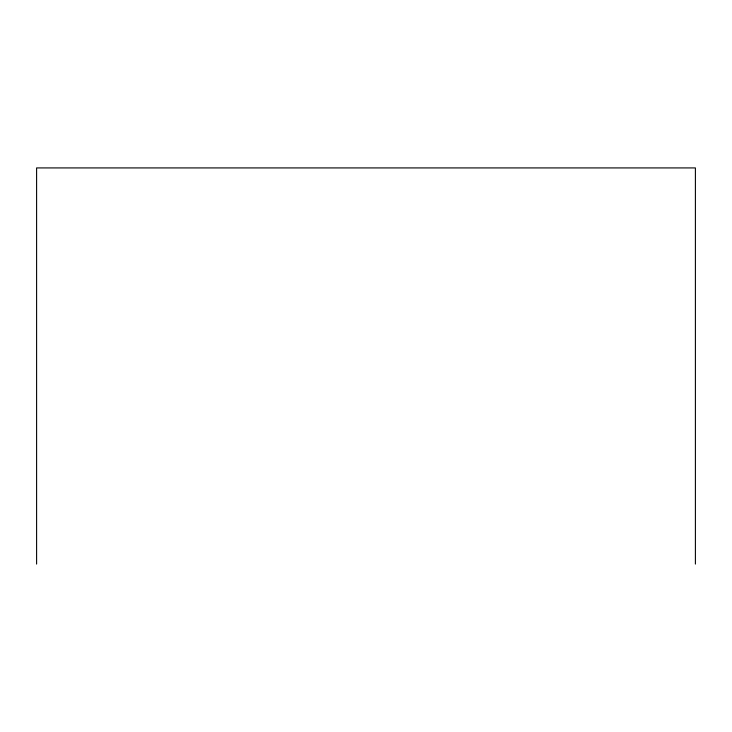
<?xml version="1.0" encoding="UTF-8"?>
<svg xmlns="http://www.w3.org/2000/svg" width="732" height="732" viewBox="0 0 732 732"><rect width="100%" height="100%" fill="white"/><g stroke="black" fill="none" stroke-linecap="round" stroke-linejoin="round"><path stroke-width="1.1" d="M695.4 564.079L695.4 167.921L36.6 167.921L36.6 564.079"/></g></svg>
